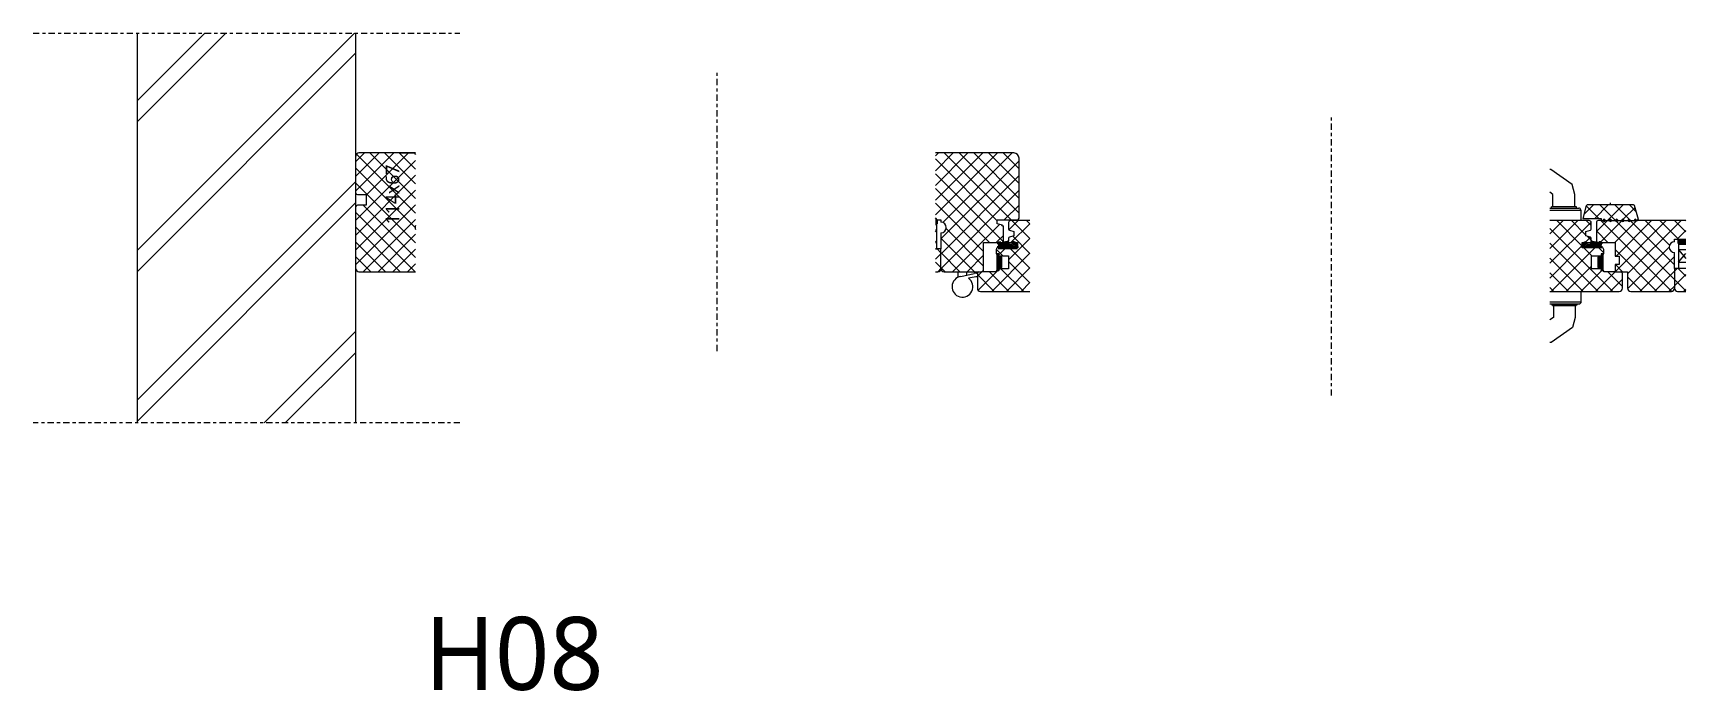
# Model space of a CAD drawing. Header units: millimetres. Extents: x 1789 to 13769, y 2055 to 27197.
# Drawn here: x 2175 to 3763, y 9755 to 10387 of the extents above; entities that cross this region are included whole.
import ezdxf

# ---------------------------------------------------------------- set-up
doc = ezdxf.new("R2010")
doc.units = ezdxf.units.MM
doc.linetypes.add('MV_center', pattern=[15, 6, -3, 3, -3])
for name, color, linetype, lineweight in [('A-DETL', 90, 'Continuous', 13), ('A-DETL-GENF', 92, 'Continuous', 18), ('G-ANNO-TEXT', 231, 'Continuous', 13)]:
    doc.layers.add(name, color=color, linetype=linetype, lineweight=lineweight)
doc.styles.add('Segoe UI_3', font='segoeui.ttf', dxfattribs={"height": 70})
doc.styles.add('Segoe UI_4', font='segoeui.ttf', dxfattribs={"height": 13})
pattern_1 = [(45, (0, 0), (-7.071068, 7.071068), []), (135, (0, 0), (-7.071068, -7.071068), [])]

# ---------------------------------------------------------------- blocks, each defined once
blk = doc.blocks.new('31 dubbel_glas - Type 4 vliesgevel-3307117-Details Restauratie 1-10')
at = {"layer": 'A-DETL-GENF', "lineweight": 13}
for p, q in [((0, 0), (0, -24)), ((6.9, -6), (0, -6)), ((0, -6), (6.9, -14.3)), ((0, -18), (6.9, -9.7)), ((0, -18), (6.9, -18))]:
    blk.add_line(p, q, dxfattribs=at)
blk = doc.blocks.new('00 lijmnaad_bol - 00_MV_lijmnaad_bol-3291605-Details Restauratie 1-10')
at = {"layer": 'A-DETL-GENF'}
blk.add_hatch(color=256, dxfattribs=at).paths.add_polyline_path([(-0.3, -3.5), (0.5, -3.4), (1, -2.8), (1, -2.2), (0.5, -1.6), (-0.3, -1.5), (-0.9, -2), (-1, -2.5), (-0.7, -3.2), (-0.5, -3.4)])
for start, end in [(360, 180), (180, 360)]:
    blk.add_arc((0, -2.5), 1, start, end, dxfattribs=at)
blk = doc.blocks.new('NLRS_00_DI_maskeer - Type 1-4234662-Details Restauratie 1-10')
at = {"layer": 'A-DETL-GENF', "linetype": 'MV_center'}
blk.add_line((-100, 0), (168, 0), dxfattribs=at)
blk = doc.blocks.new('31 dubbel_glas - Type 4 vliesgevel-3307118-Details Restauratie 1-10')
at = {"layer": 'A-DETL-GENF', "lineweight": 13}
for p, q in [((491.3, 0), (490, 0)), ((491.3, -24), (491.3, 0)), ((491.3, -6), (490, -6)), ((490, -7.5), (491.3, -6)), ((490, -16.5), (491.3, -18)), ((490, -18), (491.3, -18)), ((490, -24), (491.3, -24))]:
    blk.add_line(p, q, dxfattribs=at)
blk = doc.blocks.new('NLRS_00_DI_maskeer - Type 1-4234708-Details Restauratie 1-10')
at = {"layer": 'A-DETL-GENF', "linetype": 'MV_center'}
blk.add_line((310, 0), (-100, 0), dxfattribs=at)
blk = doc.blocks.new('NLRS_00_DI_maskeer - Type 1-4234709-Details Restauratie 1-10')
at = {"layer": 'A-DETL-GENF', "linetype": 'MV_center'}
blk.add_line((-100, 0), (310, 0), dxfattribs=at)

msp = doc.modelspace()

# ---------------------------------------------------------------- hatches: boundary and pattern name
at = {"layer": 'A-DETL-GENF', "lineweight": 13}
h = msp.add_hatch(dxfattribs=at)
h.set_pattern_fill('FP_25', color=253, style=0, pattern_type=2)
h.set_pattern_definition([(45, (0, 0), (-71.84205, 71.84205), []), (45, (20.32, 0), (-71.84205, 71.84205), [])])
h.paths.add_polyline_path([(2385.7, 10012.5), (2485.3, 10012.5), (2485.3, 10386.5), (2275.3, 10386.5), (2275.3, 10012.5)])
h = msp.add_hatch(dxfattribs=at)
h.set_pattern_fill('FP_21', color=250, style=0, pattern_type=2)
h.set_pattern_definition(pattern_1)
h.paths.add_polyline_path([(2489, 10157.5), (2542.6, 10157.5), (2542.6, 10198.1), (2542.4, 10198.7), (2542.2, 10200), (2542.4, 10201.4), (2542.6, 10201.9), (2542.6, 10271.5), (2487.6, 10271.4), (2486.8, 10271.1), (2486.2, 10270.6), (2485.7, 10270), (2485.4, 10269.3), (2485.3, 10268.5), (2485.3, 10233.1), (2485.5, 10232.4), (2486.1, 10231.8), (2486.8, 10231.6), (2495.3, 10231.6), (2495.3, 10221.4), (2486.4, 10221.4), (2485.8, 10221), (2485.5, 10220.7), (2485.3, 10219.9), (2485.4, 10159.7), (2485.7, 10159), (2486.2, 10158.4), (2486.8, 10157.9), (2487.6, 10157.6), (2488.3, 10157.5)])
h = msp.add_hatch(dxfattribs=at)
h.set_pattern_fill('FP_21', color=250, style=0, pattern_type=2)
h.set_pattern_definition(pattern_1)
h.paths.add_polyline_path([(3050.2, 10157.5), (3086.7, 10157.6), (3087.2, 10157.8), (3087.6, 10158.1), (3087.9, 10158.5), (3088.1, 10159), (3088.2, 10159.5), (3088.2, 10185.5), (3106, 10185.6), (3106.4, 10185.7), (3107, 10186.3), (3107.2, 10187), (3107.2, 10201.1), (3106.9, 10201.9), (3106.4, 10202.1), (3101.2, 10203.5), (3101.2, 10207.5), (3121, 10207.6), (3121.7, 10208), (3122, 10208.3), (3122.2, 10209), (3122.2, 10266.5), (3122, 10267.8), (3121.5, 10269), (3120.7, 10270.1), (3119.7, 10270.9), (3118.5, 10271.4), (3117.2, 10271.5), (3042, 10271.5), (3042, 10207.5), (3047.2, 10207.5), (3047.2, 10205.2), (3048.6, 10205), (3049.8, 10204.5), (3050.9, 10203.7), (3051.7, 10202.6), (3052.2, 10201.4), (3052.4, 10200), (3052.2, 10198.7), (3051.7, 10197.4), (3050.9, 10196.4), (3049.8, 10195.6), (3048.6, 10195), (3047.2, 10194.9), (3047.3, 10159.7), (3047.6, 10159), (3048.1, 10158.4), (3048.7, 10157.9), (3049.5, 10157.6)])
at = {"layer": 'A-DETL-GENF'}
for points in [[(3043.2, 10203.5), (3043.2, 10207.5), (3042, 10207.5), (3042, 10203.5)], [(3102.7, 10158.7), (3102.7, 10161.7), (3105.7, 10161.7), (3105.7, 10171.7), (3102.7, 10171.7), (3102.7, 10174.7), (3100.7, 10174.7), (3100.7, 10158.7)], [(3683.1, 10158.7), (3683.1, 10174.7), (3681.1, 10174.7), (3681.1, 10171.7), (3678.1, 10171.7), (3678.1, 10161.7), (3681.1, 10161.7), (3681.1, 10158.7)], [(3761.5, 10184.7), (3762.6, 10184.7), (3762.6, 10188.7), (3755.6, 10188.7), (3755.6, 10184.7)]]:
    msp.add_hatch(color=7, dxfattribs=at).paths.add_polyline_path(points)
at = {"layer": 'A-DETL-GENF', "lineweight": 13}
h = msp.add_hatch(dxfattribs=at)
h.set_pattern_fill('FP_21', color=250, style=0, pattern_type=2)
h.set_pattern_definition(pattern_1)
h.paths.add_polyline_path([(3085.2, 10138.7), (3132.6, 10138.7), (3132.6, 10206.7), (3113.7, 10206.7), (3112.9, 10206.3), (3112.4, 10205.6), (3112.2, 10204.7), (3112.2, 10198.3), (3112.3, 10197.8), (3112.9, 10197.3), (3117.2, 10196.2), (3117.2, 10191.9), (3112.9, 10190.7), (3112.3, 10190.3), (3112.2, 10189.8), (3112.2, 10185.5), (3120.7, 10185.5), (3120.6, 10180.5), (3101.3, 10180.5), (3100.6, 10180.1), (3100.4, 10179.8), (3100.2, 10179), (3100.2, 10174.8), (3102.7, 10174.8), (3102.7, 10172.8), (3112, 10172.8), (3112, 10160.5), (3102.7, 10160.5), (3102.7, 10158.5), (3100.2, 10158.5), (3100.2, 10157.5), (3083.3, 10157.5), (3082.6, 10157.1), (3082.4, 10156.8), (3082.2, 10156), (3082.3, 10140.9), (3082.6, 10140.2), (3083, 10139.6), (3083.7, 10139.1), (3084.4, 10138.8)])
h = msp.add_hatch(dxfattribs=at)
h.set_pattern_fill('FP_21', color=250, style=0, pattern_type=2)
h.set_pattern_definition(pattern_1)
h.paths.add_polyline_path([(3698.6, 10138.7), (3699.4, 10138.8), (3700.1, 10139.1), (3700.7, 10139.6), (3701.2, 10140.2), (3701.6, 10141.3), (3701.6, 10141.7), (3701.6, 10156), (3701.4, 10156.8), (3700.9, 10157.3), (3700.1, 10157.5), (3683.6, 10157.5), (3683.6, 10158.5), (3681.1, 10158.5), (3681.1, 10160.5), (3671.8, 10160.5), (3671.8, 10172.8), (3681.1, 10172.8), (3681.1, 10174.8), (3683.6, 10174.8), (3683.6, 10179), (3683.4, 10179.8), (3682.9, 10180.3), (3682.1, 10180.5), (3663.1, 10180.5), (3663.1, 10185.5), (3671.6, 10185.5), (3671.6, 10190), (3671.5, 10190.3), (3670.9, 10190.7), (3666.6, 10191.9), (3666.6, 10196.2), (3670.9, 10197.3), (3671.5, 10197.8), (3671.6, 10198.3), (3671.6, 10205.2), (3671.2, 10206), (3670.9, 10206.3), (3670.1, 10206.7), (3669.6, 10206.7), (3632, 10206.7), (3632, 10138.7)])
h = msp.add_hatch(dxfattribs=at)
h.set_pattern_fill('FP_21', color=250, style=0, pattern_type=2)
h.set_pattern_definition(pattern_1)
h.paths.add_polyline_path([(3701.1, 10206.7), (3701.2, 10207.2), (3701.5, 10207.7), (3701.9, 10207.9), (3702.4, 10207.9), (3702.8, 10207.6), (3703.1, 10207.2), (3703.1, 10206.7), (3707.1, 10206.7), (3707.2, 10207.2), (3707.5, 10207.7), (3707.9, 10207.9), (3708.4, 10207.9), (3708.8, 10207.6), (3709.1, 10207.2), (3709.1, 10206.7), (3713.1, 10206.7), (3713.2, 10207.2), (3713.5, 10207.7), (3713.9, 10207.9), (3714.4, 10207.9), (3714.8, 10207.6), (3715.1, 10207.2), (3715.1, 10206.7), (3716.1, 10206.7), (3716.9, 10207.7), (3713.3, 10221), (3712.8, 10221.6), (3712.3, 10221.7), (3667.6, 10221.7), (3667.4, 10221.6), (3666.9, 10221), (3663.6, 10208.7), (3681.1, 10208.7), (3681.1, 10206.7), (3683.1, 10206.8), (3683.2, 10207.2), (3683.5, 10207.7), (3683.9, 10207.9), (3684.4, 10207.9), (3684.8, 10207.6), (3685.1, 10207.2), (3685.1, 10206.7), (3689.1, 10206.7), (3689.2, 10207.2), (3689.5, 10207.7), (3689.9, 10207.9), (3690.4, 10207.9), (3690.8, 10207.6), (3691.1, 10207.2), (3691.1, 10206.7), (3695.1, 10206.7), (3695.2, 10207.2), (3695.5, 10207.7), (3695.9, 10207.9), (3696.4, 10207.9), (3696.8, 10207.6), (3697.1, 10207.2), (3697.1, 10206.7)])
h.paths.add_polyline_path([(3684.6, 10207.8), (3684.6, 10207.8), (3689.4, 10207.8)])
h = msp.add_hatch(dxfattribs=at)
h.set_pattern_fill('FP_21', color=250, style=0, pattern_type=2)
h.set_pattern_definition(pattern_1)
h.paths.add_polyline_path([(3728.9, 10138.7), (3749.4, 10138.8), (3750.1, 10139.1), (3750.7, 10139.6), (3751.2, 10140.2), (3751.6, 10141.3), (3751.6, 10141.7), (3751.6, 10176.1), (3750.3, 10176.3), (3749, 10176.8), (3748, 10177.6), (3747.2, 10178.7), (3746.6, 10179.9), (3746.5, 10181.2), (3746.6, 10182.6), (3747.2, 10183.8), (3748, 10184.9), (3749, 10185.7), (3750.3, 10186.2), (3751.6, 10186.4), (3751.6, 10188.7), (3762.6, 10188.7), (3762.6, 10206.5), (3762.2, 10206.6), (3761.5, 10206.7), (3715.1, 10206.7), (3715.1, 10206.4), (3714.6, 10205.9), (3713.8, 10205.8), (3713.4, 10206), (3713.1, 10206.7), (3709.1, 10206.7), (3709.1, 10206.5), (3708.6, 10205.9), (3707.9, 10205.8), (3707.4, 10206), (3707.1, 10206.7), (3703.1, 10206.7), (3703.1, 10206.4), (3702.6, 10205.9), (3701.7, 10205.8), (3701.4, 10206), (3701.1, 10206.7), (3697.1, 10206.7), (3697.1, 10206.5), (3696.6, 10205.9), (3695.7, 10205.8), (3695.4, 10206), (3695.1, 10206.7), (3691.1, 10206.7), (3691.1, 10206.5), (3690.5, 10205.8), (3689.9, 10205.8), (3689.4, 10206), (3689.1, 10206.7), (3685.1, 10206.7), (3685.1, 10206.5), (3684.6, 10205.9), (3683.8, 10205.8), (3683.4, 10206.1), (3683.1, 10206.7), (3678.1, 10206.7), (3677.6, 10206.5), (3677.2, 10206.1), (3676.9, 10205.7), (3676.7, 10205.2), (3676.6, 10204.7), (3676.6, 10187.2), (3676.8, 10186.5), (3677.4, 10185.9), (3678.1, 10185.7), (3694.6, 10185.7), (3694.6, 10172.6), (3698.6, 10172.6), (3698.6, 10164.5), (3694.6, 10164.5), (3694.6, 10157.5), (3706.6, 10157.5), (3706.7, 10141), (3707, 10140.2), (3707.5, 10139.6), (3708.1, 10139.1), (3708.8, 10138.8), (3709.6, 10138.7)])
h = msp.add_hatch(dxfattribs=at)
h.set_pattern_fill('FP_21', color=250, style=0, pattern_type=2)
h.set_pattern_definition(pattern_1)
h.paths.add_polyline_path([(3042, 10157.5), (3045, 10157.6), (3045.7, 10157.9), (3046.4, 10158.4), (3046.8, 10159), (3047.1, 10159.7), (3047.2, 10160.5), (3047.2, 10179.5), (3042, 10179.5), (3042, 10159.2)])
at = {"layer": 'A-DETL-GENF'}
h = msp.add_hatch(color=7, dxfattribs=at)
h.paths.add_polyline_path([(3120.6, 10180.5), (3120.6, 10181.5), (3118.8, 10184.9), (3117.7, 10185.5), (3116, 10185.5), (3116.7, 10184.8), (3118.3, 10184.4), (3119.5, 10181.4), (3116.6, 10181.4), (3116, 10183), (3112.2, 10183.3), (3112.1, 10187.1), (3111.4, 10187.1), (3111.4, 10186.9), (3111.4, 10185.5), (3109, 10185.4), (3106.2, 10185.1), (3104.8, 10184.5), (3104.8, 10185.4), (3102.2, 10185.4), (3102.2, 10184.3), (3104.6, 10183), (3103.9, 10182.7), (3102.2, 10182.1), (3102.2, 10180.5), (3109, 10180.5)])
h.paths.add_polyline_path([(3110.1, 10181.4), (3110.1, 10183.1), (3115.4, 10182.5), (3115, 10181.4)])
h.paths.add_polyline_path([(3106, 10181.4), (3103, 10181.4), (3104, 10182.1), (3105.2, 10182.5), (3105.2, 10183.4), (3102.6, 10184.7), (3103.5, 10184.7), (3104, 10184.1), (3104.8, 10183.7), (3106.6, 10184.5), (3109.5, 10184.8), (3110.5, 10184.8), (3109.6, 10183.9), (3106.8, 10184.4), (3106.4, 10184.2), (3106.1, 10183.9), (3106, 10183.4)])
h.paths.add_polyline_path([(3106.8, 10181.4), (3106.8, 10183.7), (3109.3, 10183.1), (3109.3, 10181.4), (3109, 10181.4)])
h = msp.add_hatch(color=7, dxfattribs=at)
h.paths.add_polyline_path([(3681.6, 10180.5), (3681.6, 10182.1), (3679.1, 10183), (3681.5, 10184.3), (3681.5, 10185.5), (3678.9, 10185.5), (3678.9, 10184.5), (3677.5, 10185.1), (3674.3, 10185.5), (3672.4, 10185.5), (3672.3, 10187.2), (3671.6, 10187), (3671.6, 10186.9), (3671.6, 10183.3), (3667.8, 10183), (3667.2, 10181.4), (3664.3, 10181.4), (3665.4, 10184.4), (3667.1, 10184.9), (3667.8, 10185.5), (3666, 10185.5), (3664.9, 10184.9), (3663.2, 10181.5), (3663.2, 10180.5), (3681.1, 10180.5)])
h.paths.add_polyline_path([(3674.5, 10181.4), (3674.5, 10183.1), (3677, 10183.7), (3677, 10181.4)])
h.paths.add_polyline_path([(3677.8, 10181.4), (3677.7, 10183.9), (3677.4, 10184.2), (3677, 10184.4), (3676.5, 10184.4), (3674.2, 10183.9), (3673.3, 10184.8), (3674.2, 10184.9), (3677.2, 10184.5), (3679, 10183.7), (3679.8, 10184.1), (3680.3, 10184.7), (3681.2, 10184.7), (3678.6, 10183.4), (3678.6, 10182.5), (3679.8, 10182.1), (3680.8, 10181.4)])
h.paths.add_polyline_path([(3671.8, 10181.4), (3668.8, 10181.4), (3668.3, 10182.5), (3673.7, 10183.1), (3673.7, 10181.4)])
at = {"layer": 'A-DETL-GENF', "lineweight": 13}
h = msp.add_hatch(dxfattribs=at)
h.set_pattern_fill('FP_21', color=250, style=0, pattern_type=2)
h.set_pattern_definition(pattern_1)
h.paths.add_polyline_path([(3754.6, 10138.7), (3762.6, 10138.7), (3762.6, 10160.7), (3751.6, 10160.7), (3751.7, 10141), (3752, 10140.2), (3752.5, 10139.6), (3753.1, 10139.1), (3753.8, 10138.8)])

# ---------------------------------------------------------------- linework, layer by layer
at = {"layer": 'A-DETL', "lineweight": 18}
for p, q in [((2275.3, 10386.5), (2275.3, 10012.5)), ((2485.3, 10012.5), (2485.3, 10386.5)), ((2542.6, 10271.5), (2488.3, 10271.5)), ((2528.4, 10271.5), (2542.6, 10271.5)), ((3117.2, 10271.5), (3042, 10271.5)), ((3122.2, 10209), (3122.2, 10266.5)), ((3632.9, 10255.7), (3632, 10255.7)), ((3653.3, 10241.4), (3632.9, 10255.7)), ((3655.9, 10231.7), (3653.3, 10241.4)), ((2486.8, 10231.6), (2495.3, 10231.6)), ((2495.3, 10231.6), (2495.3, 10221.4)), ((3634.9, 10231.7), (3632, 10233.8)), ((3634.9, 10220.3), (3634.9, 10231.7)), ((3655.9, 10220.3), (3655.9, 10231.7)), ((3690.1, 10221.7), (3690.1, 10223.7)), ((2495.3, 10221.4), (2486.8, 10221.4)), ((3043.2, 10207.5), (3047.2, 10207.5)), ((3047.2, 10207.5), (3047.2, 10205.2)), ((3101.2, 10203.5), (3101.2, 10207.5)), ((3101.2, 10207.5), (3120.7, 10207.5)), ((3132.6, 10206.7), (3114.2, 10206.7)), ((3632, 10218.7), (3659.6, 10218.7)), ((3632, 10216.7), (3661.6, 10216.7)), ((3669.6, 10206.7), (3632, 10206.7)), ((3657.4, 10219.8), (3633.4, 10219.8)), ((3633.4, 10218.7), (3633.4, 10219.8)), ((3633.9, 10220.3), (3656.9, 10220.3)), ((3657.4, 10218.7), (3657.4, 10219.8)), ((3661.6, 10216.7), (3661.6, 10206.7)), ((3666.9, 10221), (3663.6, 10208.7)), ((3663.6, 10208.7), (3681.1, 10208.7)), ((3712.3, 10221.7), (3667.9, 10221.7)), ((3681.1, 10206.7), (3678.6, 10206.7)), ((3681.1, 10208.7), (3681.1, 10206.7)), ((3681.1, 10206.7), (3683.1, 10206.7)), ((3685.1, 10206.7), (3689.1, 10206.7)), ((3691.1, 10206.7), (3695.1, 10206.7)), ((3697.1, 10206.7), (3701.1, 10206.7)), ((3703.1, 10206.7), (3707.1, 10206.7)), ((3709.1, 10206.7), (3713.1, 10206.7)), ((3716.9, 10207.7), (3713.3, 10221)), ((3715.1, 10206.7), (3716.1, 10206.7)), ((3716.1, 10206.7), (3716.9, 10207.7)), ((3761.5, 10206.7), (3716.1, 10206.7)), ((3047.2, 10194.9), (3047.2, 10179.5)), ((3106.4, 10202.1), (3101.2, 10203.5)), ((3107.2, 10187), (3107.2, 10201.1)), ((3112.2, 10204.7), (3112.2, 10198.3)), ((3112.9, 10197.3), (3117.2, 10196.2)), ((3117.2, 10191.9), (3112.9, 10190.7)), ((3117.2, 10196.2), (3117.2, 10191.9)), ((3666.6, 10196.2), (3670.9, 10197.3)), ((3666.6, 10191.9), (3666.6, 10196.2)), ((3670.9, 10190.7), (3666.6, 10191.9)), ((3671.6, 10198.3), (3671.6, 10204.7)), ((3676.6, 10204.7), (3676.6, 10187.2)), ((3047.2, 10179.5), (3042, 10179.5)), ((3047.2, 10160.5), (3047.2, 10179.5)), ((3088.2, 10159.5), (3088.2, 10185.5)), ((3088.2, 10185.5), (3105.7, 10185.5)), ((3100.2, 10179), (3100.2, 10174.8)), ((3100.2, 10174.8), (3102.7, 10174.8)), ((3102.7, 10174.7), (3100.7, 10174.7)), ((3100.7, 10174.7), (3100.7, 10158.7)), ((3102.2, 10180.5), (3101.7, 10180.5)), ((3102.7, 10174.8), (3102.7, 10174.7)), ((3102.7, 10171.7), (3102.7, 10174.7)), ((3111.4, 10186.9), (3111.4, 10185.5)), ((3112.2, 10189.8), (3112.2, 10187)), ((3112.2, 10185.5), (3112.2, 10186.9)), ((3112.2, 10185.5), (3116, 10185.5)), ((3117.7, 10185.5), (3120.7, 10185.5)), ((3120.7, 10185.5), (3120.7, 10180.5)), ((3663.1, 10180.5), (3663.1, 10185.5)), ((3663.1, 10185.5), (3671.6, 10185.5)), ((3682.1, 10180.5), (3663.1, 10180.5)), ((3671.6, 10185.5), (3671.6, 10189.8)), ((3672.4, 10185.5), (3672.4, 10186.9)), ((3678.1, 10185.7), (3694.6, 10185.7)), ((3681.1, 10174.7), (3681.1, 10174.8)), ((3681.1, 10174.8), (3683.6, 10174.8)), ((3683.1, 10174.7), (3681.1, 10174.7)), ((3681.1, 10174.7), (3681.1, 10171.7)), ((3683.1, 10158.7), (3683.1, 10174.7)), ((3683.6, 10174.8), (3683.6, 10179)), ((3694.6, 10185.7), (3694.6, 10172.6)), ((3751.6, 10186.4), (3751.6, 10188.7)), ((3751.6, 10188.7), (3762.6, 10188.7)), ((3751.6, 10160.7), (3751.6, 10176.1)), ((3100.7, 10158.7), (3102.7, 10158.7)), ((3102.7, 10172.8), (3112, 10172.8)), ((3105.7, 10171.7), (3102.7, 10171.7)), ((3102.7, 10158.7), (3102.7, 10161.7)), ((3102.7, 10161.7), (3105.7, 10161.7)), ((3112, 10160.5), (3102.7, 10160.5)), ((3102.7, 10158.7), (3102.7, 10158.5)), ((3105.7, 10161.7), (3105.7, 10171.7)), ((3112, 10172.8), (3112, 10160.5)), ((3671.8, 10160.5), (3671.8, 10172.8)), ((3671.8, 10172.8), (3681.1, 10172.8)), ((3681.1, 10160.5), (3671.8, 10160.5)), ((3681.1, 10171.7), (3678.1, 10171.7)), ((3678.1, 10171.7), (3678.1, 10161.7)), ((3678.1, 10161.7), (3681.1, 10161.7)), ((3681.1, 10161.7), (3681.1, 10158.7)), ((3681.1, 10158.5), (3681.1, 10158.7)), ((3681.1, 10158.7), (3683.1, 10158.7)), ((3694.6, 10172.6), (3698.6, 10172.6)), ((3698.6, 10164.5), (3694.6, 10164.5)), ((3694.6, 10164.5), (3694.6, 10157.5)), ((3698.6, 10172.6), (3698.6, 10164.5)), ((3762.6, 10160.7), (3751.6, 10160.7)), ((3751.6, 10160.7), (3751.6, 10141.7)), ((2488.3, 10157.5), (2542.6, 10157.5)), ((3042, 10157.5), (3044.2, 10157.5)), ((3050.2, 10157.5), (3086.2, 10157.5)), ((3063.4, 10157.5), (3063.4, 10152.2)), ((3066.3, 10153.1), (3079.2, 10156)), ((3072.2, 10154.4), (3072.2, 10157.5)), ((3079.2, 10152.5), (3073.7, 10151.3)), ((3081.4, 10156.2), (3082.3, 10156.2)), ((3082.2, 10156), (3082.2, 10141.7)), ((3100.2, 10157.5), (3086.2, 10157.5)), ((3102.7, 10158.5), (3100.2, 10158.5)), ((3100.2, 10158.5), (3100.2, 10157.5)), ((3683.6, 10158.5), (3681.1, 10158.5)), ((3683.6, 10157.5), (3683.6, 10158.5)), ((3694.6, 10157.5), (3683.6, 10157.5)), ((3694.6, 10157.5), (3706.6, 10157.5)), ((3701.6, 10141.7), (3701.6, 10156)), ((3706.6, 10157.5), (3706.6, 10141.7)), ((3085.2, 10138.7), (3132.6, 10138.7)), ((3632, 10138.7), (3698.6, 10138.7)), ((3632, 10138.7), (3662, 10138.7)), ((3632, 10128.7), (3662, 10128.7)), ((3662, 10128.7), (3662, 10138.7)), ((3709.6, 10138.7), (3748.6, 10138.7)), ((3754.6, 10138.7), (3762.6, 10138.7)), ((3632, 10126.7), (3660, 10126.7)), ((3635.3, 10113.7), (3632, 10111.4)), ((3633.8, 10126.7), (3633.8, 10125.6)), ((3657.8, 10125.6), (3633.8, 10125.6)), ((3634.3, 10125.1), (3657.3, 10125.1)), ((3635.3, 10125.1), (3635.3, 10113.7)), ((3656.3, 10113.7), (3653.7, 10104.1)), ((3656.3, 10125.1), (3656.3, 10113.7)), ((3657.8, 10126.7), (3657.8, 10125.6)), ((3653.7, 10104.1), (3633.2, 10089.7)), ((3633.2, 10089.7), (3632, 10089.7))]:
    msp.add_line(p, q, dxfattribs=at)
at = {"layer": 'A-DETL', "lineweight": 35}
for p, q in [((3043.2, 10207.5), (3042, 10207.5)), ((3043.2, 10203.5), (3043.2, 10207.5)), ((3042, 10203.5), (3043.2, 10203.5)), ((3104.8, 10185.4), (3102.2, 10185.4)), ((3102.2, 10185.4), (3102.2, 10184.3)), ((3102.2, 10184.3), (3104.6, 10183)), ((3103.9, 10182.7), (3102.2, 10182.1)), ((3102.2, 10182.1), (3102.2, 10180.5)), ((3102.2, 10180.5), (3120.6, 10180.5)), ((3105.2, 10183.4), (3102.6, 10184.7)), ((3102.6, 10184.7), (3103.5, 10184.7)), ((3103, 10181.4), (3104, 10182.1)), ((3106, 10181.4), (3103, 10181.4)), ((3103.5, 10184.7), (3104, 10184.1)), ((3104.6, 10183), (3103.9, 10182.7)), ((3104, 10184.1), (3104.8, 10183.7)), ((3104, 10182.1), (3105.2, 10182.5)), ((3104.8, 10184.5), (3104.8, 10185.4)), ((3106.2, 10185.1), (3104.8, 10184.5)), ((3104.8, 10183.7), (3106.6, 10184.5)), ((3105.2, 10182.5), (3105.2, 10183.4)), ((3106, 10183.4), (3106, 10181.4)), ((3109.5, 10185.5), (3106.2, 10185.1)), ((3106.6, 10184.5), (3109.5, 10184.8)), ((3106.8, 10181.4), (3106.8, 10183.7)), ((3106.8, 10183.7), (3109.3, 10183.1)), ((3109.3, 10181.4), (3106.8, 10181.4)), ((3109.6, 10183.9), (3107.2, 10184.4)), ((3109.3, 10183.1), (3109.3, 10181.4)), ((3111.4, 10185.5), (3109.5, 10185.5)), ((3109.5, 10184.8), (3110.5, 10184.8)), ((3110.5, 10184.8), (3109.6, 10183.9)), ((3110.1, 10181.4), (3110.1, 10183.1)), ((3110.1, 10183.1), (3115.4, 10182.5)), ((3115, 10181.4), (3110.1, 10181.4)), ((3112.2, 10183.3), (3112.2, 10185.5)), ((3116, 10183), (3112.2, 10183.3)), ((3115.4, 10182.5), (3115, 10181.4)), ((3117.7, 10185.5), (3116, 10185.5)), ((3116, 10185.5), (3116.7, 10184.8)), ((3116.6, 10181.4), (3116, 10183)), ((3119.5, 10181.4), (3116.6, 10181.4)), ((3116.7, 10184.8), (3118.3, 10184.4)), ((3118.8, 10184.9), (3117.7, 10185.5)), ((3118.3, 10184.4), (3119.5, 10181.4)), ((3120.6, 10181.5), (3118.8, 10184.9)), ((3120.6, 10180.5), (3120.6, 10181.5)), ((3665, 10184.9), (3663.2, 10181.5)), ((3663.2, 10181.5), (3663.2, 10180.5)), ((3664.3, 10181.4), (3665.4, 10184.4)), ((3667.2, 10181.4), (3664.3, 10181.4)), ((3666, 10185.5), (3665, 10184.9)), ((3665.4, 10184.4), (3667, 10184.8)), ((3667, 10184.8), (3667.8, 10185.5)), ((3667.8, 10183), (3667.2, 10181.4)), ((3671.6, 10183.3), (3667.8, 10183)), ((3668.3, 10182.5), (3673.7, 10183.1)), ((3668.8, 10181.4), (3668.3, 10182.5)), ((3673.7, 10181.4), (3668.8, 10181.4)), ((3671.6, 10185.5), (3671.6, 10183.3)), ((3674.3, 10185.5), (3672.4, 10185.5)), ((3673.3, 10184.8), (3674.2, 10184.9)), ((3674.2, 10183.9), (3673.3, 10184.8)), ((3673.7, 10183.1), (3673.7, 10181.4)), ((3674.2, 10184.9), (3677.2, 10184.5)), ((3676.5, 10184.4), (3674.2, 10183.9)), ((3677.5, 10185.1), (3674.3, 10185.5)), ((3674.5, 10183.1), (3677, 10183.7)), ((3674.5, 10181.4), (3674.5, 10183.1)), ((3677, 10181.4), (3674.5, 10181.4)), ((3677, 10183.7), (3677, 10181.4)), ((3677.2, 10184.5), (3679, 10183.7)), ((3678.9, 10184.5), (3677.5, 10185.1)), ((3677.8, 10181.4), (3677.8, 10183.4)), ((3680.8, 10181.4), (3677.8, 10181.4)), ((3681.2, 10184.7), (3678.6, 10183.4)), ((3678.6, 10183.4), (3678.6, 10182.5)), ((3678.6, 10182.5), (3679.8, 10182.1)), ((3681.5, 10185.5), (3678.9, 10185.5)), ((3678.9, 10185.5), (3678.9, 10184.5)), ((3679, 10183.7), (3679.8, 10184.1)), ((3679.1, 10183), (3681.5, 10184.3)), ((3679.9, 10182.7), (3679.1, 10183)), ((3679.8, 10184.1), (3680.3, 10184.7)), ((3679.8, 10182.1), (3680.8, 10181.4)), ((3681.6, 10182.1), (3679.9, 10182.7)), ((3680.3, 10184.7), (3681.2, 10184.7)), ((3681.5, 10184.3), (3681.5, 10185.5)), ((3681.6, 10180.5), (3681.6, 10182.1)), ((3755.6, 10188.7), (3755.6, 10184.7)), ((3755.6, 10184.7), (3762.6, 10184.7))]:
    msp.add_line(p, q, dxfattribs=at)
at = {"layer": 'A-DETL'}
for p, q in [((3762.6, 10206.7), (3761.5, 10206.7)), ((3762.6, 10138.7), (3761.5, 10138.7))]:
    msp.add_line(p, q, dxfattribs=at)
at = {"layer": 'A-DETL', "lineweight": 18}
for centre, radius, start, end in [((2488.3, 10268.5), 3, 90, 180), ((3117.2, 10266.5), 5, 0, 90), ((2486.8, 10233.1), 1.5, 180, 270), ((2486.8, 10219.9), 1.5, 90, 180), ((3114.2, 10204.7), 2, 90.0062, 180.0087), ((3120.7, 10209), 1.5, 270, 0), ((3659.6, 10216.7), 2, 0, 90), ((3667.9, 10220.7), 1, 90, 165), ((3669.6, 10204.7), 2, 359.9913, 89.9938), ((3678.6, 10204.7), 2, 90, 180), ((3684.1, 10206.9), 1, 2.9683, 191.537), ((3690.1, 10206.9), 1, 2.9683, 191.537), ((3690.1, 10206.9), 1, 191.537, 205.803), ((3696.1, 10206.9), 1, 2.9683, 191.537), ((3696.1, 10206.9), 1, 191.537, 205.803), ((3702.1, 10206.9), 1, 2.9683, 191.537), ((3702.1, 10206.9), 1, 191.537, 205.803), ((3708.1, 10206.9), 1, 2.9683, 191.537), ((3708.1, 10206.9), 1, 191.537, 205.803), ((3712.3, 10220.7), 1, 15, 90), ((3714.1, 10206.9), 1, 2.9683, 191.537), ((3714.1, 10206.9), 1, 191.537, 205.803), ((3761.5, 10203.7), 3, 67.9255, 90), ((2547.3, 10200), 5.15, 158.1075, 201.8925), ((3047.2, 10200), 5.15, 270, 90), ((3106.2, 10201.1), 1, 0, 75), ((3113.2, 10198.3), 1, 180.0087, 255.0087), ((3113.2, 10189.8), 1, 105.0151, 180.0087), ((3670.6, 10198.3), 1, 284.9913, 359.9913), ((3670.6, 10189.8), 1, 359.9913, 74.9849), ((3101.7, 10179), 1.5, 90.0087, 180.0087), ((3105.7, 10187), 1.5, 270, 0), ((3111.8, 10186.9), 0.394, 0.0087, 180), ((3672, 10186.9), 0.394, 360, 179.9913), ((3678.1, 10187.2), 1.5, 180, 270), ((3682.1, 10179), 1.5, 359.9913, 89.9913), ((3751.6, 10181.2), 5.15, 90, 270), ((2488.3, 10160.5), 3, 180, 270), ((3044.2, 10160.5), 3, 270, 0), ((3050.2, 10160.5), 3, 180, 270), ((3086.2, 10159.5), 2, 270, 0), ((3067.8, 10143.2), 10, 98.5367, 53.6564), ((3081.4, 10146.2), 10, 90, 102.5426), ((3082.1, 10139.4), 13.4, 90, 102.5426), ((3083.7, 10156), 1.5, 90.0166, 180.0091), ((3700.1, 10156), 1.5, 359.9913, 89.9913), ((3085.2, 10141.7), 3, 180.0091, 270.0068), ((3660, 10128.7), 2, 270, 0), ((3698.6, 10141.7), 3, 269.9932, 359.9913), ((3709.6, 10141.7), 3, 180, 270), ((3748.6, 10141.7), 3, 270, 360), ((3754.6, 10141.7), 3, 180, 270)]:
    msp.add_arc(centre, radius, start, end, dxfattribs=at)
at = {"layer": 'A-DETL', "lineweight": 35}
for centre, start, end in [((3107, 10183.5), 76.7595, 183.2405), ((3676.8, 10183.5), 356.7595, 103.2405)]:
    msp.add_arc(centre, 1, start, end, dxfattribs=at)

# ---------------------------------------------------------------- block references
at = {"layer": 'A-DETL-GENF', "linetype": 'MV_center'}
for name, p, rotation in [('NLRS_00_DI_maskeer - Type 1-4234708-Details Restauratie 1-10', (2485.3, 10386.5), 180), ('NLRS_00_DI_maskeer - Type 1-4234662-Details Restauratie 1-10', (2832.3, 10181.5), 89.99999999999957), ('NLRS_00_DI_maskeer - Type 1-4234662-Details Restauratie 1-10', (3422.3, 10138.7), 89.99999999999957), ('NLRS_00_DI_maskeer - Type 1-4234709-Details Restauratie 1-10', (2485.3, 10012.5), 180)]:
    msp.add_blockref(name, p, dxfattribs=dict(at, rotation=rotation))
at = {"layer": 'A-DETL-GENF'}
for p in [(3684.1, 10209.2), (3690.1, 10209.2), (3696.1, 10209.2), (3702.1, 10209.2), (3708.1, 10209.2), (3714.1, 10209.2)]:
    msp.add_blockref('00 lijmnaad_bol - 00_MV_lijmnaad_bol-3291605-Details Restauratie 1-10', p, dxfattribs=at)
at = {"layer": 'A-DETL-GENF', "lineweight": 13}
for name, p in [('31 dubbel_glas - Type 4 vliesgevel-3307118-Details Restauratie 1-10', (2552, 10203.5)), ('31 dubbel_glas - Type 4 vliesgevel-3307117-Details Restauratie 1-10', (3755.6, 10184.7))]:
    msp.add_blockref(name, p, dxfattribs=at)

# ---------------------------------------------------------------- texts
at = {"layer": 'G-ANNO-TEXT', "color": 7, "insert": (2514, 10203), "char_height": 13, "width": 74.557, "attachment_point": 1, "rotation": 90, "style": 'Segoe UI_4'}
msp.add_mtext('114x67', dxfattribs=at)
at = {"layer": 'G-ANNO-TEXT', "color": 7, "insert": (2551.4, 9826.4), "char_height": 70, "width": 218.059, "attachment_point": 1, "style": 'Segoe UI_3'}
msp.add_mtext('H08', dxfattribs=at)

doc.saveas('drawing.dxf')
